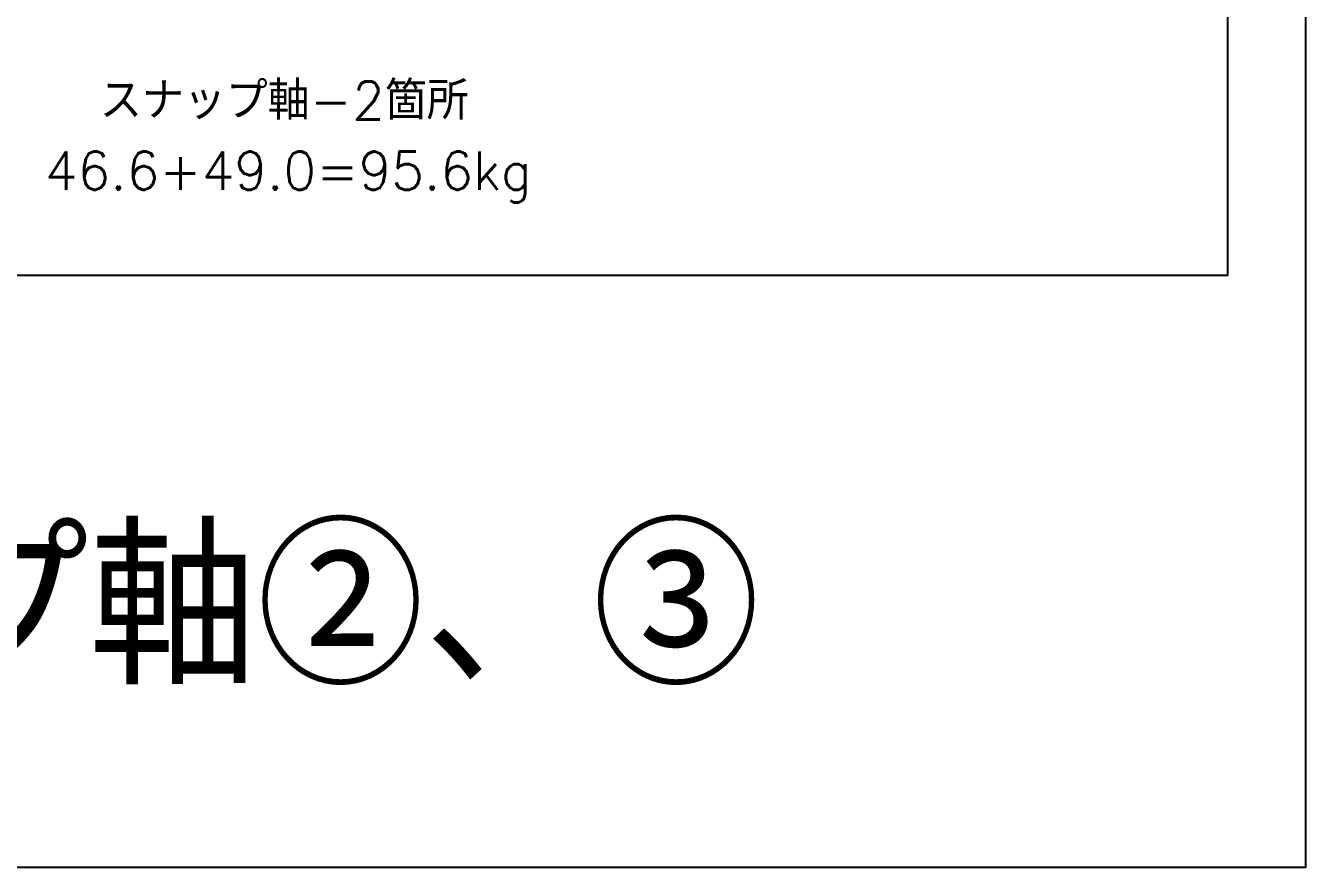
# Model space of a CAD drawing. Header units: millimetres. Extents: x -8731 to 85711, y -14522 to 31379.
# Drawn here: x 38421 to 40435, y -8661 to -7337 of the extents above; entities that cross this region are included whole.
import ezdxf

# ---------------------------------------------------------------- set-up
doc = ezdxf.new("R2010")
doc.units = ezdxf.units.MM
doc.header["$LTSCALE"] = 4
doc.layers.add('08_DIM', color=3, linetype='Continuous', lineweight=13)
doc.styles.add('KSS_TXT', font='txt.shx', dxfattribs={"bigfont": 'extfont2.shx'})

msp = doc.modelspace()

# ---------------------------------------------------------------- linework, layer by layer
for points in [[(33069.07027, -3908.05788), (40435.30418, -3908.05788), (40435.30418, -8661.42929), (33069.07027, -8661.42929)], [(36701.83085, -4448.3668), (40312.62153, -4448.3668), (40312.62153, -7729.74587), (36701.83085, -7729.74587)]]:
    msp.add_lwpolyline(points, close=True)

# ---------------------------------------------------------------- texts
at = {"layer": '08_DIM', "style": 'KSS_TXT'}
for s, height, p in [('スナップ軸-2箇所', 60, (38538.41419, -7484.56106)), ('スナップ軸②、③', 240, (37465.00406, -8372.82327))]:
    msp.add_text(s, height=height, dxfattribs=at).set_placement(p)
at = {"layer": '08_DIM', "color": 6, "style": 'KSS_TXT'}
msp.add_text('46.6+49.0=95.6kg', height=60, dxfattribs=at).set_placement((38451.77603, -7595.00048))

doc.saveas('drawing.dxf')
